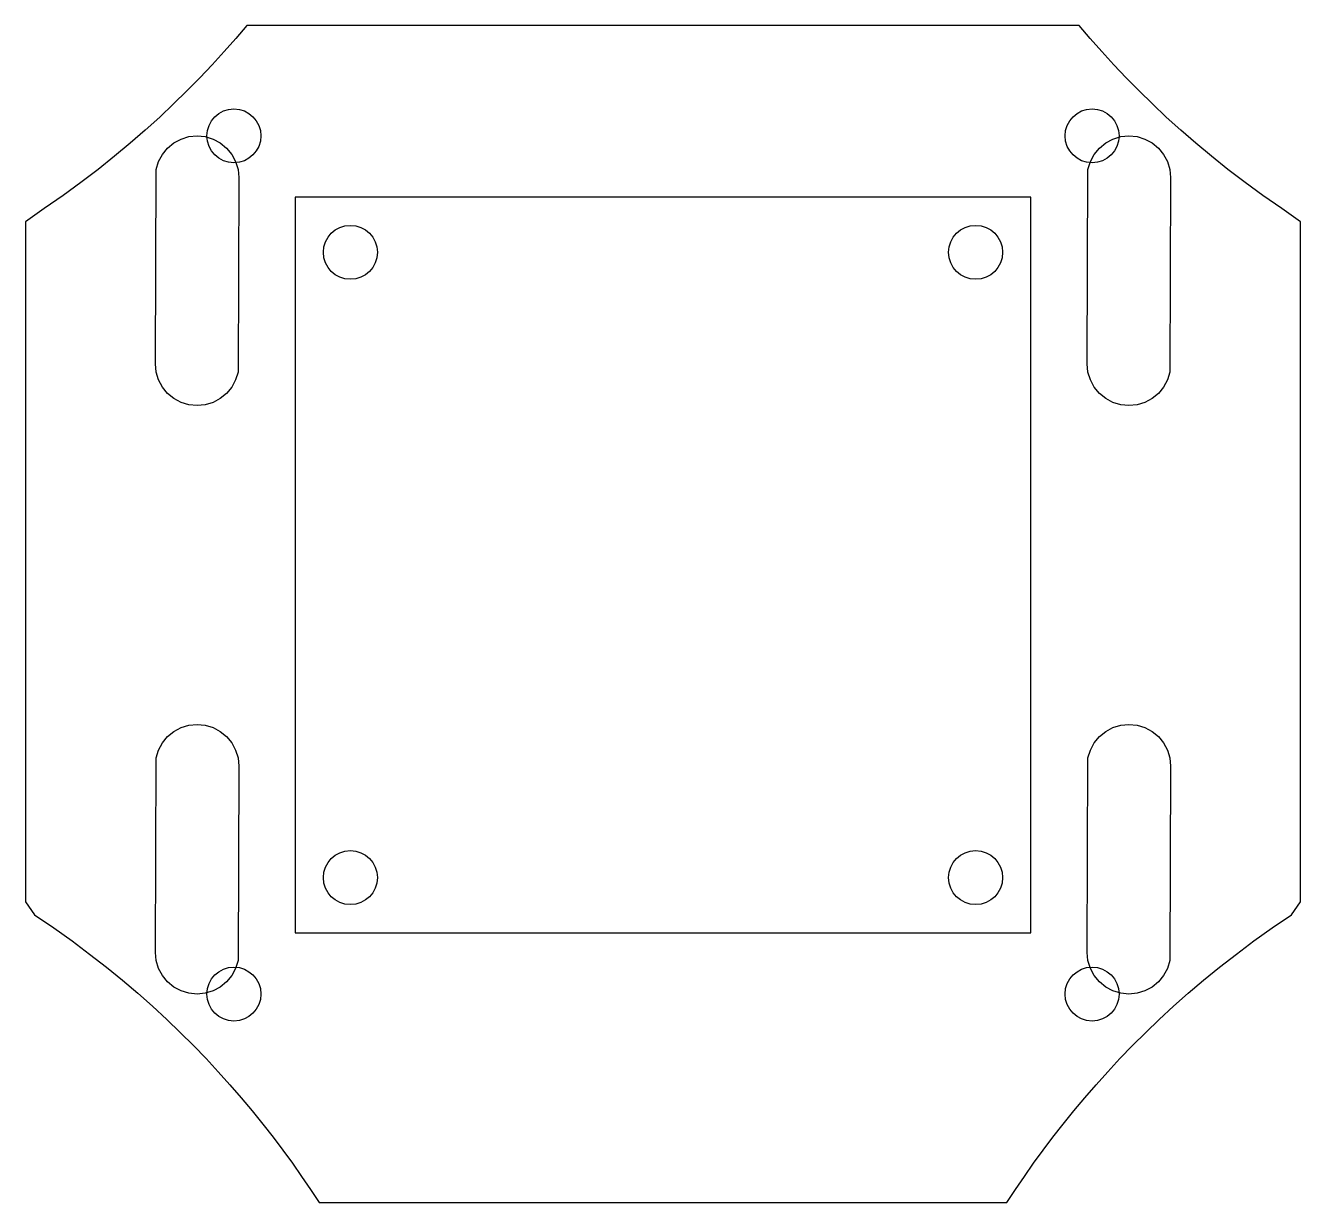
# Model space of a CAD drawing. Header units: millimetres. Extents: x -26 to 26, y -26 to 22.
import ezdxf

# ---------------------------------------------------------------- set-up
doc = ezdxf.new("R2010")
doc.units = ezdxf.units.MM
for name, color, linetype in [('BAT_STRAP', 6, 'Continuous'), ('CUT', 7, 'Continuous'), ('FC_M2_25.5', 3, 'Continuous'), ('REF_BOARD_30', 8, 'Continuous'), ('STANDOFF_M2', 4, 'Continuous')]:
    doc.layers.add(name, color=color, linetype=linetype)

msp = doc.modelspace()

# ---------------------------------------------------------------- linework, layer by layer
at = {"layer": 'BAT_STRAP'}
for points in [[(-20.7, 8.2), (-20.667, 16.132), (-20.571, 16.451), (-20.413, 16.744), (-20.202, 17.002), (-19.944, 17.213), (-19.651, 17.371), (-19.332, 17.467), (-19, 17.5), (-18.668, 17.467), (-18.349, 17.371), (-18.056, 17.213), (-17.798, 17.002), (-17.587, 16.744), (-17.429, 16.451), (-17.333, 16.132), (-17.3, 15.8), (-17.3, 15.8), (-17.333, 7.868), (-17.429, 7.549), (-17.587, 7.256), (-17.798, 6.998), (-18.056, 6.787), (-18.349, 6.629), (-18.668, 6.533), (-19, 6.5), (-19.332, 6.533), (-19.651, 6.629), (-19.944, 6.787), (-20.202, 6.998), (-20.413, 7.256), (-20.571, 7.549), (-20.667, 7.868), (-20.7, 8.2)], [(17.3, 8.2), (17.333, 16.132), (17.429, 16.451), (17.587, 16.744), (17.798, 17.002), (18.056, 17.213), (18.349, 17.371), (18.668, 17.467), (19, 17.5), (19.332, 17.467), (19.651, 17.371), (19.944, 17.213), (20.202, 17.002), (20.413, 16.744), (20.571, 16.451), (20.667, 16.132), (20.7, 15.8), (20.7, 15.8), (20.667, 7.868), (20.571, 7.549), (20.413, 7.256), (20.202, 6.998), (19.944, 6.787), (19.651, 6.629), (19.332, 6.533), (19, 6.5), (18.668, 6.533), (18.349, 6.629), (18.056, 6.787), (17.798, 6.998), (17.587, 7.256), (17.429, 7.549), (17.333, 7.868), (17.3, 8.2)], [(-20.7, -15.8), (-20.667, -7.868), (-20.571, -7.549), (-20.413, -7.256), (-20.202, -6.998), (-19.944, -6.787), (-19.651, -6.629), (-19.332, -6.533), (-19, -6.5), (-18.668, -6.533), (-18.349, -6.629), (-18.056, -6.787), (-17.798, -6.998), (-17.587, -7.256), (-17.429, -7.549), (-17.333, -7.868), (-17.3, -8.2), (-17.3, -8.2), (-17.333, -16.132), (-17.429, -16.451), (-17.587, -16.744), (-17.798, -17.002), (-18.056, -17.213), (-18.349, -17.371), (-18.668, -17.467), (-19, -17.5), (-19.332, -17.467), (-19.651, -17.371), (-19.944, -17.213), (-20.202, -17.002), (-20.413, -16.744), (-20.571, -16.451), (-20.667, -16.132), (-20.7, -15.8)], [(17.3, -15.8), (17.333, -7.868), (17.429, -7.549), (17.587, -7.256), (17.798, -6.998), (18.056, -6.787), (18.349, -6.629), (18.668, -6.533), (19, -6.5), (19.332, -6.533), (19.651, -6.629), (19.944, -6.787), (20.202, -6.998), (20.413, -7.256), (20.571, -7.549), (20.667, -7.868), (20.7, -8.2), (20.7, -8.2), (20.667, -16.132), (20.571, -16.451), (20.413, -16.744), (20.202, -17.002), (19.944, -17.213), (19.651, -17.371), (19.332, -17.467), (19, -17.5), (18.668, -17.467), (18.349, -17.371), (18.056, -17.213), (17.798, -17.002), (17.587, -16.744), (17.429, -16.451), (17.333, -16.132), (17.3, -15.8)]]:
    msp.add_lwpolyline(points, close=True, dxfattribs=at)
at = {"layer": 'CUT'}
msp.add_lwpolyline([(14.028, -26), (14.378, -25.467), (14.74, -24.933), (15.115, -24.4), (15.503, -23.867), (15.905, -23.333), (16.321, -22.8), (16.752, -22.267), (17.198, -21.733), (17.661, -21.2), (18.14, -20.667), (18.636, -20.133), (19.152, -19.6), (19.687, -19.067), (20.242, -18.533), (20.82, -18), (21.421, -17.467), (22.048, -16.933), (22.701, -16.4), (23.384, -15.867), (24.098, -15.333), (24.847, -14.8), (25.634, -14.267), (26, -13.733), (26, -13.2), (26, -12.667), (26, -12.133), (26, -11.6), (26, -11.067), (26, -10.533), (26, -10), (26, -9.467), (26, -8.933), (26, -8.4), (26, -7.867), (26, -7.333), (26, -6.8), (26, -6.267), (26, -5.733), (26, -5.2), (26, -4.667), (26, -4.133), (26, -3.6), (26, -3.067), (26, -2.533), (26, -2), (26, -1.467), (26, -0.933), (26, -0.4), (26, 0.133), (26, 0.667), (26, 1.2), (26, 1.733), (26, 2.267), (26, 2.8), (26, 3.333), (26, 3.867), (26, 4.4), (26, 4.933), (26, 5.467), (26, 6), (26, 6.533), (26, 7.067), (26, 7.6), (26, 8.133), (26, 8.667), (26, 9.2), (26, 9.733), (26, 10.267), (26, 10.8), (26, 11.333), (26, 11.867), (26, 12.4), (26, 12.933), (26, 13.467), (26, 14), (25.236, 14.533), (24.468, 15.067), (23.737, 15.6), (23.039, 16.133), (22.371, 16.667), (21.731, 17.2), (21.118, 17.733), (20.528, 18.267), (19.962, 18.8), (19.417, 19.333), (18.892, 19.867), (18.386, 20.4), (17.898, 20.933), (17.427, 21.467), (16.973, 22), (-16.973, 22), (-17.427, 21.467), (-17.898, 20.933), (-18.386, 20.4), (-18.892, 19.867), (-19.417, 19.333), (-19.962, 18.8), (-20.528, 18.267), (-21.118, 17.733), (-21.731, 17.2), (-22.371, 16.667), (-23.039, 16.133), (-23.737, 15.6), (-24.468, 15.067), (-25.236, 14.533), (-26, 14), (-26, 13.467), (-26, 12.933), (-26, 12.4), (-26, 11.867), (-26, 11.333), (-26, 10.8), (-26, 10.267), (-26, 9.733), (-26, 9.2), (-26, 8.667), (-26, 8.133), (-26, 7.6), (-26, 7.067), (-26, 6.533), (-26, 6), (-26, 5.467), (-26, 4.933), (-26, 4.4), (-26, 3.867), (-26, 3.333), (-26, 2.8), (-26, 2.267), (-26, 1.733), (-26, 1.2), (-26, 0.667), (-26, 0.133), (-26, -0.4), (-26, -0.933), (-26, -1.467), (-26, -2), (-26, -2.533), (-26, -3.067), (-26, -3.6), (-26, -4.133), (-26, -4.667), (-26, -5.2), (-26, -5.733), (-26, -6.267), (-26, -6.8), (-26, -7.333), (-26, -7.867), (-26, -8.4), (-26, -8.933), (-26, -9.467), (-26, -10), (-26, -10.533), (-26, -11.067), (-26, -11.6), (-26, -12.133), (-26, -12.667), (-26, -13.2), (-26, -13.733), (-25.634, -14.267), (-24.847, -14.8), (-24.098, -15.333), (-23.384, -15.867), (-22.701, -16.4), (-22.048, -16.933), (-21.421, -17.467), (-20.82, -18), (-20.242, -18.533), (-19.687, -19.067), (-19.152, -19.6), (-18.636, -20.133), (-18.14, -20.667), (-17.661, -21.2), (-17.198, -21.733), (-16.752, -22.267), (-16.321, -22.8), (-15.905, -23.333), (-15.503, -23.867), (-15.115, -24.4), (-14.74, -24.933), (-14.378, -25.467), (-14.028, -26)], close=True, dxfattribs=at)
at = {"layer": 'FC_M2_25.5'}
for centre in [(-12.75, 12.75), (12.75, 12.75), (-12.75, -12.75), (12.75, -12.75)]:
    msp.add_circle(centre, 1.1, dxfattribs=at)
at = {"layer": 'REF_BOARD_30'}
msp.add_lwpolyline([(-15, -15), (15, -15), (15, 15), (-15, 15)], close=True, dxfattribs=at)
at = {"layer": 'STANDOFF_M2'}
for centre in [(-17.5, 17.5), (17.5, 17.5), (-17.5, -17.5), (17.5, -17.5)]:
    msp.add_circle(centre, 1.1, dxfattribs=at)

doc.saveas('drawing.dxf')
